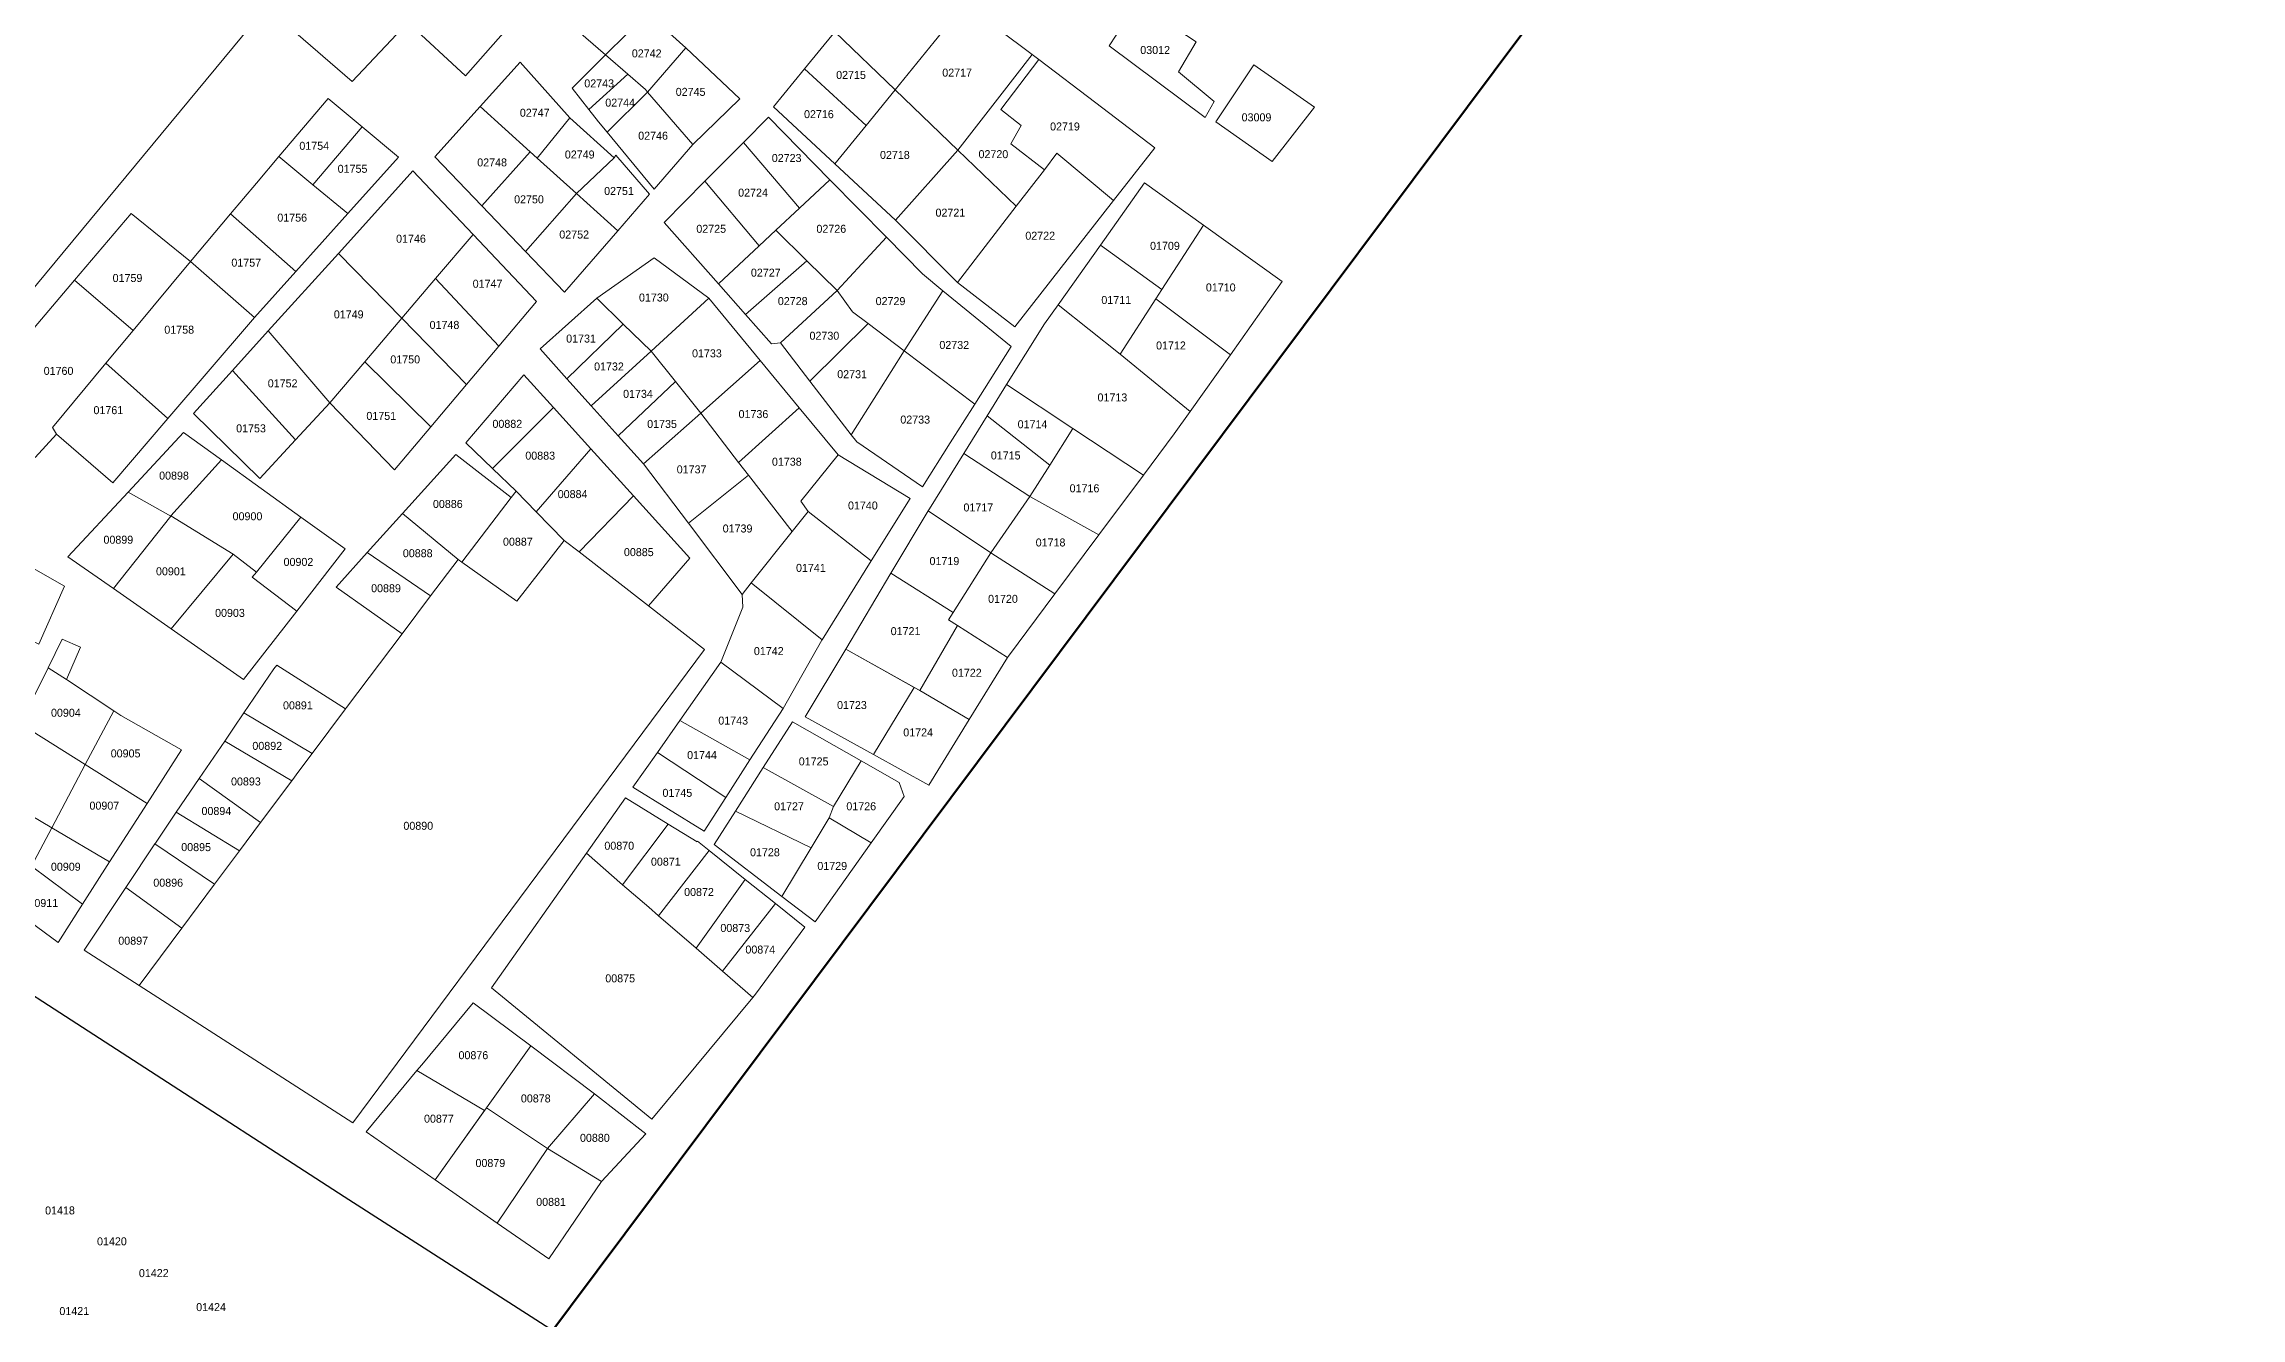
# Model space of a CAD drawing. Header units: metres. Extents: x 245225 to 248406, y 1633796 to 1637634.
# Drawn here: x 247960.4 to 248372.4, y 1635167.8 to 1635406.8 of the extents above; entities that cross this region are included whole.
import ezdxf
from ezdxf.enums import TextEntityAlignment as Align

# ---------------------------------------------------------------- set-up
doc = ezdxf.new("R2010")
doc.units = ezdxf.units.M
doc.header["$MEASUREMENT"] = 0
doc.layers.add('historique_numero_parcelle', color=7, linetype='Continuous')
doc.layers.add('limites_sections', color=7, linetype='Continuous')
doc.layers.add('Limites_Communes', color=7, linetype='Continuous', lineweight=211, plot=False)
doc.layers.add('LIMITES_PARCELLES', color=7, linetype='Continuous', lineweight=0, true_color=0xffffff)
doc.styles.add('Style-FANCY', font='FANCY.shx')

msp = doc.modelspace()

# ---------------------------------------------------------------- linework, layer by layer
at = {"layer": 'Limites_Communes', "color": 210, "lineweight": 80, "flags": 128}
msp.add_lwpolyline([(248217.2385, 1636236.7707), (248275.3777, 1636195.0512), (248148.5522, 1635981.3904), (248146.6045, 1635975.4591), (248342.7719, 1635633.7657), (248361.87, 1635600.4997), (248372.369, 1635589.1554), (248359.7581, 1635572.275), (248054, 1635163)], dxfattribs=at)
at = {"layer": 'limites_parcelles', "flags": 128}
for points in [[(248133.106, 1635414.215), (248127.352, 1635407.156), (248120.013, 1635398.153), (248108.721, 1635409.036), (248120.631, 1635423.571), (248133.106, 1635414.215)], [(248080.809, 1635406.033), (248073.621, 1635397.703), (248073.189, 1635398.201), (248069.877, 1635401.08), (248065.706, 1635404.705), (248073.624, 1635412.468), (248080.809, 1635406.033)], [(248139.669, 1635396.998), (248131.768, 1635386.824), (248120.013, 1635398.153), (248127.352, 1635407.156), (248133.106, 1635414.215), (248145.703, 1635404.767), (248139.669, 1635396.998)], [(248176.445, 1635407.147), (248173.12, 1635401.553), (248179.867, 1635395.997), (248178.148, 1635392.954), (248160.156, 1635406.448), (248165.429, 1635414.411), (248176.445, 1635407.147)], [(248059.007, 1635392.91), (248052.905, 1635385.359), (248051.618, 1635386.522), (248042.218, 1635395.019), (248049.723, 1635403.33), (248059.007, 1635392.91)], [(248146.933, 1635403.834), (248139.838, 1635394.497), (248143.674, 1635391.455), (248141.69, 1635388.015), (248147.996, 1635383.183), (248142.74, 1635376.349), (248131.768, 1635386.824), (248139.669, 1635396.998), (248145.703, 1635404.767), (248146.933, 1635403.834)], [(248168.706, 1635387.256), (248160.985, 1635377.391), (248150.369, 1635386.267), (248147.996, 1635383.183), (248141.69, 1635388.015), (248143.674, 1635391.455), (248139.838, 1635394.497), (248146.933, 1635403.834), (248157.622, 1635395.696), (248168.706, 1635387.256)], [(248073.621, 1635397.703), (248066.027, 1635390.205), (248064.405, 1635392.169), (248062.586, 1635394.481), (248069.877, 1635401.08), (248073.189, 1635398.201), (248073.621, 1635397.703)], [(248131.768, 1635386.824), (248120.102, 1635373.697), (248108.715, 1635384.294), (248114.576, 1635391.484), (248120.013, 1635398.153), (248131.768, 1635386.824)], [(248052.905, 1635385.359), (248060.276, 1635378.696), (248050.738, 1635367.84), (248042.549, 1635376.386), (248051.618, 1635386.522), (248052.905, 1635385.359)], [(248097.674, 1635371.837), (248094.515, 1635368.881), (248084.37, 1635381.011), (248086.363, 1635383.017), (248091.594, 1635388.284), (248102.118, 1635375.994), (248097.674, 1635371.837)], [(248010.862, 1635380.372), (248017.404, 1635374.95), (248012.569, 1635369.562), (248007.665, 1635364.098), (247995.435, 1635374.907), (248000.298, 1635380.668), (248004.5, 1635385.646), (248010.862, 1635380.372)], [(248033.858, 1635362.786), (248027.52, 1635355.331), (248015.63, 1635367.489), (248022.45, 1635375.033), (248029.615, 1635382.957), (248040.881, 1635371.047), (248033.858, 1635362.786)], [(248068.017, 1635371.698), (248060.276, 1635378.696), (248067.368, 1635385.396), (248067.686, 1635385.925), (248073.968, 1635378.567), (248068.017, 1635371.698)], [(248160.985, 1635377.391), (248142.46, 1635353.721), (248131.744, 1635362.055), (248142.74, 1635376.349), (248147.996, 1635383.183), (248150.369, 1635386.267), (248160.985, 1635377.391)], [(248118.373, 1635370.522), (248109.146, 1635360.498), (248103.472, 1635366.106), (248097.674, 1635371.837), (248102.118, 1635375.994), (248107.789, 1635381.3), (248118.373, 1635370.522)], [(248103.472, 1635366.106), (248091.955, 1635356.05), (248086.906, 1635361.762), (248094.515, 1635368.881), (248097.674, 1635371.837), (248103.472, 1635366.106)], [(248128.984, 1635360.492), (248121.701, 1635349.237), (248114.967, 1635354.328), (248112.056, 1635356.53), (248109.146, 1635360.498), (248118.373, 1635370.522), (248125.129, 1635363.642), (248128.984, 1635360.492)], [(248182.875, 1635348.461), (248168.9, 1635358.942), (248170.035, 1635360.694), (248177.858, 1635372.77), (248192.598, 1635362.187), (248182.875, 1635348.461)], [(247999.925, 1635355.474), (247999.143, 1635354.602), (247983.671, 1635336.511), (247972.066, 1635346.879), (247977.18, 1635353.048), (247987.898, 1635365.98), (247999.925, 1635355.474)], [(248027.52, 1635355.331), (248020.575, 1635347.162), (248014.004, 1635339.433), (248002.495, 1635352.96), (248015.63, 1635367.489), (248027.52, 1635355.331)], [(248085.111, 1635359.078), (248074.263, 1635349.156), (248069.049, 1635354.235), (248064.077, 1635359.078), (248074.842, 1635366.648), (248085.111, 1635359.078)], [(248091.955, 1635356.05), (248103.472, 1635366.106), (248109.146, 1635360.498), (248098.539, 1635350.678), (248096.819, 1635350.546), (248091.955, 1635356.05)], [(248170.035, 1635360.694), (248168.9, 1635358.942), (248162.195, 1635348.592), (248150.58, 1635357.861), (248158.506, 1635369.025), (248170.035, 1635360.694)], [(247977.18, 1635353.048), (247972.066, 1635346.879), (247962.053, 1635334.798), (247962.763, 1635333.568), (247958.79, 1635329.201), (247947.153, 1635340.05), (247966.17, 1635362.463), (247977.18, 1635353.048)], [(248094.731, 1635347.409), (248083.613, 1635337.506), (248078.834, 1635343.462), (248074.263, 1635349.156), (248085.111, 1635359.078), (248094.731, 1635347.409)], [(248114.967, 1635354.328), (248104.06, 1635343.52), (248098.539, 1635350.678), (248109.146, 1635360.498), (248112.056, 1635356.53), (248114.967, 1635354.328)], [(248162.195, 1635348.592), (248175.354, 1635337.842), (248172.358, 1635333.612), (248166.59, 1635325.881), (248153.345, 1635334.649), (248140.933, 1635342.866), (248148.016, 1635354.25), (248150.58, 1635357.861), (248162.195, 1635348.592)], [(248104.06, 1635343.52), (248114.967, 1635354.328), (248121.701, 1635349.237), (248116.828, 1635341.477), (248111.806, 1635333.48), (248104.06, 1635343.52)], [(247983.671, 1635336.511), (247973.346, 1635324.44), (247962.763, 1635333.568), (247962.053, 1635334.798), (247972.066, 1635346.879), (247983.671, 1635336.511)], [(248130.359, 1635331.95), (248125.129, 1635323.69), (248112.826, 1635332.157), (248111.806, 1635333.48), (248116.828, 1635341.477), (248121.701, 1635349.237), (248134.958, 1635339.213), (248130.359, 1635331.95)], [(248062.988, 1635330.797), (248052.722, 1635319.028), (248048.94, 1635322.888), (248044.54, 1635327.141), (248055.962, 1635338.562), (248062.988, 1635330.797)], [(248090.667, 1635328.27), (248092.503, 1635325.864), (248081.255, 1635316.848), (248072.819, 1635328.012), (248083.613, 1635337.506), (248090.667, 1635328.27)], [(248109.32, 1635329.71), (248102.346, 1635320.996), (248103.722, 1635319.091), (248100.734, 1635315.336), (248092.503, 1635325.864), (248090.667, 1635328.27), (248102.051, 1635338.528), (248109.32, 1635329.71)], [(247984.205, 1635318.223), (247976.228, 1635322.724), (247986.62, 1635333.877), (247993.731, 1635328.753), (247984.242, 1635318.271), (247984.205, 1635318.223)], [(248166.59, 1635325.881), (248158.234, 1635314.68), (248145.261, 1635321.869), (248149.001, 1635327.781), (248153.345, 1635334.649), (248166.59, 1635325.881)], [(248008.627, 1635318.02), (248000.264, 1635307.7), (247995.884, 1635311.074), (247984.242, 1635318.271), (247993.731, 1635328.753), (248008.627, 1635318.02)], [(248048.037, 1635321.7), (248038.8, 1635309.551), (248038.092, 1635310.055), (248027.658, 1635318.706), (248037.648, 1635329.769), (248048.037, 1635321.7)], [(248070.952, 1635321.996), (248060.791, 1635311.474), (248057.989, 1635313.654), (248052.722, 1635319.028), (248062.988, 1635330.797), (248070.952, 1635321.996)], [(248115.539, 1635309.809), (248103.722, 1635319.091), (248102.346, 1635320.996), (248109.32, 1635329.71), (248122.814, 1635321.507), (248115.539, 1635309.809)], [(248145.261, 1635321.869), (248137.985, 1635311.286), (248126.201, 1635319.169), (248126.452, 1635319.589), (248132.88, 1635329.92), (248145.261, 1635321.869)], [(248100.734, 1635315.336), (248093.06, 1635305.691), (248091.329, 1635303.516), (248081.255, 1635316.848), (248092.503, 1635325.864), (248100.734, 1635315.336)], [(248052.722, 1635319.028), (248057.989, 1635313.654), (248049.098, 1635302.224), (248038.8, 1635309.551), (248048.037, 1635321.7), (248048.94, 1635322.888), (248052.722, 1635319.028)], [(247995.884, 1635311.074), (247984.276, 1635297.07), (247973.485, 1635304.611), (247984.205, 1635318.223), (247984.242, 1635318.271), (247995.884, 1635311.074)], [(248007.821, 1635300.366), (247999.482, 1635306.735), (248000.264, 1635307.7), (248008.627, 1635318.02), (248016.915, 1635312.049), (248007.821, 1635300.366)], [(248115.539, 1635309.809), (248106.314, 1635294.975), (248093.06, 1635305.691), (248100.734, 1635315.336), (248103.722, 1635319.091), (248115.539, 1635309.809)], [(247986.297, 1635240.923), (247992.44, 1635249.17), (247997.075, 1635255.393), (248001.031, 1635260.704), (248006.883, 1635268.561), (248008.226, 1635270.364), (248010.693, 1635273.676), (248016.954, 1635282.081), (248017.137, 1635282.327), (248027.58, 1635296.146), (248032.927, 1635303.221), (248038.092, 1635310.055), (248038.8, 1635309.551), (248049.098, 1635302.224), (248057.989, 1635313.654), (248060.791, 1635311.474), (248073.791, 1635301.366), (248084.302, 1635293.194), (248018.37, 1635204.363), (247978.271, 1635230.148), (247986.297, 1635240.923)], [(248000.264, 1635307.7), (247999.482, 1635306.735), (248007.821, 1635300.366), (247997.864, 1635287.575), (247984.276, 1635297.07), (247995.884, 1635311.074), (248000.264, 1635307.7)], [(248149.988, 1635303.627), (248141.269, 1635291.94), (248141.104, 1635291.673), (248131.691, 1635297.671), (248130.048, 1635298.718), (248130.925, 1635300.107), (248137.985, 1635311.286), (248149.988, 1635303.627)], [(248106.314, 1635294.975), (248106.278, 1635294.917), (248099.002, 1635282.084), (248087.36, 1635290.816), (248091.461, 1635301.134), (248091.329, 1635303.516), (248093.06, 1635305.691), (248106.314, 1635294.975)], [(248130.925, 1635300.107), (248130.048, 1635298.718), (248131.691, 1635297.671), (248124.624, 1635285.489), (248110.751, 1635293.271), (248119.229, 1635307.482), (248130.925, 1635300.107)], [(247964.659, 1635287.575), (247973.542, 1635281.691), (247968.189, 1635271.591), (247956.06, 1635279.24), (247961.212, 1635289.718), (247964.659, 1635287.575)], [(248010.693, 1635273.676), (247997.94, 1635281.307), (248003.553, 1635289.559), (248004.093, 1635290.271), (248016.954, 1635282.081), (248010.693, 1635273.676)], [(248115.956, 1635273.476), (248123.61, 1635286.058), (248124.624, 1635285.489), (248133.924, 1635280.045), (248126.32, 1635267.731), (248115.956, 1635273.476)], [(247979.774, 1635264.286), (247968.189, 1635271.591), (247973.542, 1635281.691), (247974.846, 1635280.828), (247986.223, 1635274.345), (247979.774, 1635264.286)], [(248008.226, 1635270.364), (248006.883, 1635268.561), (247994.337, 1635276.01), (247995.96, 1635278.395), (247997.94, 1635281.307), (248010.693, 1635273.676), (248008.226, 1635270.364)], [(248104.259, 1635255.996), (248090.087, 1635262.863), (248095.308, 1635271.047), (248108.484, 1635263.74), (248107.638, 1635261.623), (248104.259, 1635255.996)], [(248115.526, 1635256.907), (248107.638, 1635261.623), (248108.484, 1635263.74), (248113.665, 1635272.303), (248120.764, 1635268.26), (248121.69, 1635265.614), (248115.526, 1635256.907)], [(247997.075, 1635255.393), (247992.44, 1635249.17), (247981.222, 1635256.724), (247981.328, 1635256.883), (247985.243, 1635262.639), (247997.075, 1635255.393)], [(248077.489, 1635260.42), (248082.897, 1635257.082), (248082.994, 1635257.214), (248085.17, 1635255.467), (248075.658, 1635243.245), (248073.836, 1635244.822), (248068.935, 1635249.065), (248077.489, 1635260.42)], [(248115.526, 1635256.907), (248105.021, 1635242.066), (248098.779, 1635246.868), (248104.259, 1635255.996), (248107.638, 1635261.623), (248115.526, 1635256.907)], [(248068.935, 1635249.065), (248073.836, 1635244.822), (248075.658, 1635243.245), (248082.707, 1635237.143), (248087.652, 1635232.863), (248093.358, 1635227.923), (248074.395, 1635205.091), (248044.365, 1635229.697), (248062.132, 1635254.954), (248068.935, 1635249.065)], [(248087.652, 1635232.863), (248097.577, 1635245.509), (248103.103, 1635241.074), (248093.842, 1635228.506), (248093.358, 1635227.923), (248087.652, 1635232.863)], [(248043.397, 1635207.208), (248043.035, 1635206.701), (248030.367, 1635214.206), (248031.26, 1635215.282), (248040.925, 1635226.919), (248051.708, 1635218.832), (248043.397, 1635207.208)]]:
    msp.add_lwpolyline(points, close=True, dxfattribs=at)
at = {"layer": 'limites_parcelles'}
for points in [[(248017.664, 1635432.522), (247932.337, 1635329.477), (247820.814, 1635390.057), (247922.811, 1635505.944)], [(248028.644, 1635410.827), (248018.193, 1635399.714), (248006.287, 1635410.033), (248016.836, 1635421.864)], [(248049.332, 1635411.986), (248039.492, 1635400.772), (248028.644, 1635410.827), (248038.745, 1635421.953)], [(248073.624, 1635412.468), (248065.706, 1635404.705), (248057.435, 1635411.894), (248064.95, 1635420.238)], [(248120.013, 1635398.153), (248114.576, 1635391.484), (248103.052, 1635402.118), (248108.721, 1635409.036)], [(248069.877, 1635401.08), (248062.586, 1635394.481), (248059.438, 1635398.481), (248065.706, 1635404.705)], [(248082.09, 1635387.942), (248073.621, 1635397.703), (248080.809, 1635406.033), (248090.884, 1635396.484)], [(248198.653, 1635394.938), (248190.715, 1635384.752), (248180.132, 1635392.16), (248187.276, 1635402.876)], [(248114.576, 1635391.484), (248108.715, 1635384.294), (248097.216, 1635394.996), (248103.052, 1635402.118)], [(248020.078, 1635391.242), (248010.862, 1635380.372), (248004.5, 1635385.646), (248013.695, 1635396.539)], [(248051.618, 1635386.522), (248042.549, 1635376.386), (248033.716, 1635385.603), (248042.218, 1635395.019)], [(248066.027, 1635390.205), (248073.621, 1635397.703), (248082.09, 1635387.942), (248074.824, 1635379.555)], [(248010.862, 1635380.372), (248020.078, 1635391.242), (248026.925, 1635385.559), (248017.404, 1635374.95)], [(248067.368, 1635385.396), (248060.276, 1635378.696), (248052.905, 1635385.359), (248059.007, 1635392.91)], [(248102.118, 1635375.994), (248091.594, 1635388.284), (248096.29, 1635393.011), (248107.789, 1635381.3)], [(248142.74, 1635376.349), (248131.744, 1635362.055), (248120.102, 1635373.697), (248131.768, 1635386.824)], [(248068.017, 1635371.698), (248058.057, 1635360.203), (248050.738, 1635367.84), (248060.276, 1635378.696)], [(248094.515, 1635368.881), (248086.906, 1635361.762), (248076.71, 1635373.3), (248084.37, 1635381.011)], [(248177.858, 1635372.77), (248170.035, 1635360.694), (248158.506, 1635369.025), (248166.801, 1635380.708)], [(247987.898, 1635365.98), (247977.18, 1635353.048), (247966.17, 1635362.463), (247976.786, 1635374.975)], [(248007.665, 1635364.098), (247999.925, 1635355.474), (247987.898, 1635365.98), (247995.435, 1635374.907)], [(248045.696, 1635350.077), (248033.858, 1635362.786), (248040.881, 1635371.047), (248052.766, 1635358.483)], [(248045.696, 1635350.077), (248039.668, 1635342.909), (248027.52, 1635355.331), (248033.858, 1635362.786)], [(248069.049, 1635354.235), (248058.491, 1635343.983), (248053.493, 1635349.553), (248064.077, 1635359.078)], [(248134.958, 1635339.213), (248121.701, 1635349.237), (248128.984, 1635360.492), (248141.798, 1635350.016)], [(248182.875, 1635348.461), (248175.354, 1635337.842), (248162.195, 1635348.592), (248168.9, 1635358.942)], [(248039.668, 1635342.909), (248032.977, 1635334.954), (248020.575, 1635347.162), (248027.52, 1635355.331)], [(248058.491, 1635343.983), (248069.049, 1635354.235), (248074.263, 1635349.156), (248063.061, 1635338.889)], [(248014.004, 1635339.433), (248007.598, 1635332.51), (247995.794, 1635345.548), (248002.495, 1635352.96)], [(248007.598, 1635332.51), (248000.907, 1635325.278), (247988.472, 1635337.449), (247995.794, 1635345.548)], [(248032.977, 1635334.954), (248026.175, 1635326.865), (248014.004, 1635339.433), (248020.575, 1635347.162)], [(248078.834, 1635343.462), (248068.119, 1635333.251), (248063.061, 1635338.889), (248074.263, 1635349.156)], [(248102.051, 1635338.528), (248090.667, 1635328.27), (248083.613, 1635337.506), (248094.731, 1635347.409)], [(248055.962, 1635338.562), (248044.54, 1635327.141), (248039.56, 1635331.955), (248050.384, 1635344.725)], [(248068.119, 1635333.251), (248078.834, 1635343.462), (248083.613, 1635337.506), (248072.819, 1635328.012)], [(248149.001, 1635327.781), (248137.276, 1635336.987), (248140.933, 1635342.866), (248153.345, 1635334.649)], [(248149.001, 1635327.781), (248145.261, 1635321.869), (248132.88, 1635329.92), (248137.276, 1635336.987)], [(247984.205, 1635318.223), (247973.485, 1635304.611), (247964.924, 1635310.593), (247976.228, 1635322.724)], [(248081.525, 1635310.313), (248073.791, 1635301.366), (248060.791, 1635311.474), (248070.952, 1635321.996)], [(248158.234, 1635314.68), (248149.988, 1635303.627), (248137.985, 1635311.286), (248145.261, 1635321.869)], [(248032.927, 1635303.221), (248021.048, 1635311.387), (248027.658, 1635318.706), (248038.092, 1635310.055)], [(248137.985, 1635311.286), (248130.925, 1635300.107), (248119.229, 1635307.482), (248126.201, 1635319.169)], [(247951.715, 1635298.134), (247956.289, 1635309.625), (247964.262, 1635305.037), (247959.481, 1635294.166)], [(248032.927, 1635303.221), (248027.58, 1635296.146), (248015.195, 1635304.905), (248021.048, 1635311.387)], [(248141.104, 1635291.673), (248133.924, 1635280.045), (248124.624, 1635285.489), (248131.691, 1635297.671)], [(247964.659, 1635287.575), (247961.212, 1635289.718), (247963.865, 1635295.115), (247967.277, 1635293.61)], [(248123.61, 1635286.058), (248115.956, 1635273.476), (248103.169, 1635280.563), (248110.751, 1635293.271)], [(248099.002, 1635282.084), (248092.807, 1635272.46), (248079.667, 1635279.88), (248087.36, 1635290.816)], [(247968.189, 1635271.591), (247961.897, 1635259.72), (247949.822, 1635266.826), (247956.06, 1635279.24)], [(248088.275, 1635265.418), (248075.454, 1635273.891), (248079.667, 1635279.88), (248092.807, 1635272.46)], [(248113.665, 1635272.303), (248108.484, 1635263.74), (248095.308, 1635271.047), (248100.788, 1635279.637)], [(248006.883, 1635268.561), (248001.031, 1635260.704), (247989.552, 1635268.974), (247994.337, 1635276.01)], [(247979.774, 1635264.286), (247972.753, 1635253.332), (247961.897, 1635259.72), (247968.189, 1635271.591)], [(248088.275, 1635265.418), (248084.209, 1635259.101), (248070.844, 1635267.338), (248075.454, 1635273.891)], [(247997.075, 1635255.393), (247985.243, 1635262.639), (247989.552, 1635268.974), (248001.031, 1635260.704)], [(247958.086, 1635252.53), (247946.484, 1635260.184), (247949.822, 1635266.826), (247961.897, 1635259.72)], [(248077.489, 1635260.42), (248068.935, 1635249.065), (248062.132, 1635254.954), (248069.462, 1635265.374)], [(248104.259, 1635255.996), (248098.779, 1635246.868), (248086.103, 1635256.618), (248090.087, 1635262.863)], [(247972.753, 1635253.332), (247967.66, 1635245.387), (247958.086, 1635252.53), (247961.897, 1635259.72)], [(247992.44, 1635249.17), (247986.297, 1635240.923), (247975.787, 1635248.544), (247981.222, 1635256.724)], [(248075.658, 1635243.245), (248085.17, 1635255.467), (248091.903, 1635250.063), (248082.707, 1635237.143)], [(247967.66, 1635245.387), (247963.072, 1635238.23), (247954.058, 1635244.93), (247958.086, 1635252.53)], [(247986.297, 1635240.923), (247978.271, 1635230.148), (247967.966, 1635236.774), (247975.787, 1635248.544)], [(248097.577, 1635245.509), (248087.652, 1635232.863), (248082.707, 1635237.143), (248091.903, 1635250.063)], [(248054.827, 1635199.605), (248043.397, 1635207.208), (248051.708, 1635218.832), (248063.68, 1635209.853)], [(248043.035, 1635206.701), (248033.752, 1635193.72), (248020.817, 1635202.709), (248030.367, 1635214.206)], [(248064.986, 1635193.359), (248054.827, 1635199.605), (248063.68, 1635209.853), (248073.254, 1635202.341)], [(248054.827, 1635199.605), (248045.437, 1635185.599), (248033.752, 1635193.72), (248043.397, 1635207.208)], [(248045.437, 1635185.599), (248054.827, 1635199.605), (248064.986, 1635193.359), (248055.081, 1635178.897)]]:
    msp.add_3dface(points, dxfattribs=at)
at = {"layer": 'limites_sections', "flags": 128}
msp.add_lwpolyline([(247307.282, 1635143.838), (247335.725, 1635183.526), (247386.657, 1635252.979), (247462.725, 1635349.552), (247520.934, 1635410.407), (247567.897, 1635483.829), (247639.697, 1635434.654), (247709.15, 1635389.674), (248016.729, 1635190.575), (248105.364, 1635133.689)], dxfattribs=at)

# ---------------------------------------------------------------- texts
at = {"layer": 'historique_numero_parcelle', "style": 'Style-FANCY'}
for s, p in [('02742', (248073.440969, 1635405.002491)), ('03012', (248168.77458, 1635405.6372)), ('02743', (248064.532835, 1635399.374351)), ('02715', (248111.754579, 1635400.961775)), ('02717', (248131.649136, 1635401.394709)), ('02747', (248052.449294, 1635393.869906)), ('02744', (248068.466677, 1635395.766569)), ('02745', (248081.673286, 1635397.786927)), ('02716', (248105.729714, 1635393.6019)), ('02719', (248151.86202, 1635391.292919)), ('03009', (248187.775558, 1635393.009963)), ('01754', (248011.108002, 1635387.665867)), ('02749', (248060.881964, 1635386.035866)), ('02746', (248074.639277, 1635389.561184)), ('02718', (248119.971896, 1635385.953402)), ('02720', (248138.444343, 1635386.097713)), ('01755', (248018.289689, 1635383.353788)), ('02748', (248044.458519, 1635384.551521)), ('02723', (248099.679372, 1635385.376157)), ('02750', (248051.374316, 1635377.624579)), ('02751', (248068.248705, 1635379.191388)), ('02724', (248093.377608, 1635378.882149)), ('01756', (248006.978532, 1635374.190619)), ('02721', (248130.378453, 1635375.130056)), ('01746', (248029.241762, 1635370.23788)), ('02752', (248059.844366, 1635371.027492)), ('02725', (248085.536353, 1635372.099519)), ('02726', (248108.055853, 1635372.099519)), ('02722', (248147.223314, 1635370.800717)), ('01757', (247998.360507, 1635365.746131)), ('01709', (248170.60558, 1635368.903189)), ('01759', (247976.097277, 1635362.871411)), ('01747', (248043.605136, 1635361.793391)), ('02727', (248095.771959, 1635363.873776)), ('01710', (248181.070324, 1635361.100379)), ('01730', (248074.781354, 1635359.207427)), ('02728', (248100.81768, 1635358.534259)), ('02729', (248119.156439, 1635358.534259)), ('01711', (248161.474578, 1635358.739002)), ('01758', (247985.792555, 1635353.169233)), ('01749', (248017.57152, 1635356.043953)), ('01748', (248035.525738, 1635354.067583)), ('01731', (248061.136148, 1635351.507286)), ('01733', (248084.73312, 1635348.735235)), ('02730', (248106.758382, 1635352.040251)), ('02732', (248131.107006, 1635350.308516)), ('01712', (248171.734131, 1635350.217512)), ('01760', (247963.17024, 1635345.443424)), ('01750', (248028.164509, 1635347.599464)), ('01732', (248066.36852, 1635346.27119)), ('02731', (248111.955531, 1635344.824687)), ('01752', (248005.18311, 1635343.107715)), ('01734', (248071.806083, 1635341.137762)), ('01713', (248160.756409, 1635340.464)), ('01761', (247972.506433, 1635338.076956)), ('01751', (248023.675955, 1635336.998936)), ('01736', (248093.45374, 1635337.339026)), ('02733', (248123.78467, 1635336.310321)), ('01753', (247999.258218, 1635334.663226)), ('00882', (248047.311582, 1635335.51251)), ('01735', (248076.320287, 1635335.490992)), ('01714', (248145.777461, 1635335.43324)), ('00883', (248053.475689, 1635329.545162)), ('01738', (248099.712068, 1635328.406861)), ('01715', (248140.75028, 1635329.581133)), ('00898', (247984.81484, 1635325.80146)), ('01737', (248081.860445, 1635326.969502)), ('00886', (248036.155888, 1635320.483091)), ('00884', (248059.547669, 1635322.331125)), ('01740', (248113.972847, 1635320.193377)), ('01717', (248135.620504, 1635319.82762)), ('01716', (248155.524037, 1635323.42102)), ('00900', (247998.591954, 1635318.174653)), ('01739', (248090.47847, 1635315.881298)), ('00899', (247974.379408, 1635313.774572)), ('00887', (248049.288116, 1635313.398961)), ('00885', (248071.961728, 1635311.448258)), ('01718', (248149.163114, 1635313.256833)), ('00901', (247984.228579, 1635307.84913)), ('00902', (248008.147995, 1635309.609162)), ('00888', (248030.513134, 1635311.242921)), ('01741', (248104.226271, 1635308.489162)), ('01719', (248129.259581, 1635309.766102)), ('00889', (248024.562593, 1635304.672134)), ('00903', (247995.308897, 1635300.04632)), ('01720', (248140.237303, 1635302.681972)), ('01721', (248121.975298, 1635296.624527)), ('01742', (248096.326415, 1635292.883542)), ('01722', (248133.465998, 1635288.821717)), ('00891', (248008.044712, 1635282.701064)), ('01723', (248111.920936, 1635282.764273)), ('00904', (247964.544894, 1635281.316642)), ('01743', (248089.657706, 1635279.844636)), ('00892', (248002.299362, 1635275.103591)), ('01724', (248124.334995, 1635277.630845)), ('00905', (247975.742463, 1635273.689836)), ('01744', (248083.80976, 1635273.376517)), ('01725', (248104.739249, 1635272.189412)), ('00893', (247998.298137, 1635268.430135)), ('01745', (248079.192961, 1635266.292387)), ('00907', (247971.755894, 1635263.892322)), ('00894', (247992.757978, 1635262.886033)), ('01727', (248100.12245, 1635263.770591)), ('01726', (248113.66506, 1635263.770591)), ('00890', (248030.615729, 1635260.113982)), ('00895', (247988.961943, 1635256.109908)), ('00870', (248068.296424, 1635256.37208)), ('01728', (248095.608246, 1635255.146432)), ('00909', (247964.530237, 1635252.430112)), ('00871', (248077.031701, 1635253.380025)), ('01729', (248108.227497, 1635252.579718)), ('00911', (247960.309164, 1635245.624653)), ('00896', (247983.729571, 1635249.436452)), ('00872', (248083.246059, 1635247.689254)), ('00897', (247977.163457, 1635238.553586)), ('00873', (248090.046677, 1635240.942463)), ('00874', (248094.736758, 1635236.894389)), ('00875', (248068.472302, 1635231.496956)), ('00876', (248040.947387, 1635217.079358)), ('00878', (248052.643278, 1635208.968542)), ('00877', (248034.483869, 1635205.169806)), ('00880', (248063.723595, 1635201.576406)), ('00879', (248044.127848, 1635196.853653)), ('00881', (248055.515952, 1635189.564186))]:
    msp.add_text(s, height=1.499994, dxfattribs=at).set_placement(p, align=Align.MIDDLE_CENTER)
for s, p in [('01418', (247963.439646, 1635187.958452)), ('01420', (247973.176102, 1635182.162521)), ('01422', (247981.026361, 1635176.202445)), ('01421', (247966.118141, 1635169.086096)), ('01424', (247991.765445, 1635169.827019))]:
    msp.add_text(s, height=1.499994, rotation=0.1323, dxfattribs=at).set_placement(p, align=Align.MIDDLE_CENTER)

doc.saveas('drawing.dxf')
